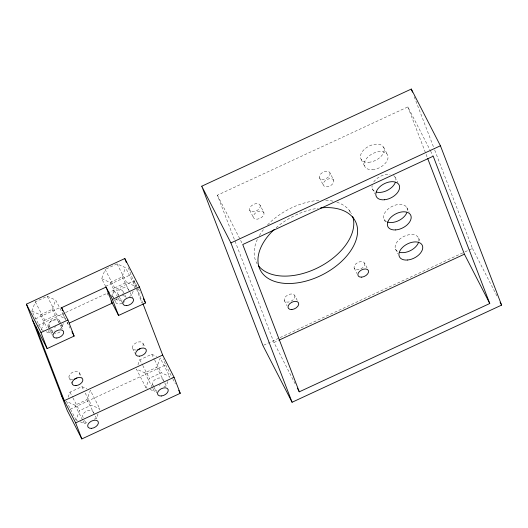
<?xml version="1.0" encoding="UTF-8"?>
<svg xmlns="http://www.w3.org/2000/svg" width="528" height="528" viewBox="0 0 528 528"><rect width="100%" height="100%" fill="white"/><g stroke="black" fill="none" stroke-linecap="round" stroke-linejoin="round"><path stroke-width="0.4" stroke-dasharray="2.64 1.98" d="M43.474 330.535L41.362 329.591L31.858 311.098L35.31 301.811L47.223 296.287L55.684 300.049L65.188 318.542L64.39 320.687M41.362 329.591L44.814 320.305L56.727 314.78L65.188 318.542M31.858 311.098L40.319 314.86L52.232 309.335L55.684 300.049M63.327 323.545L61.736 327.835L60.245 328.522M105.719 286.539L101.699 278.718L105.151 269.432L114.655 287.925L111.203 297.211M68.132 397.162L69.993 392.165L81.906 386.641L86.816 388.826M101.699 278.718L110.161 282.48L122.074 276.956L125.525 267.67L117.064 263.908L105.897 269.082M77.458 420.572L76.045 419.945L79.497 410.659L91.41 405.134L99.871 408.896L99.343 410.329M76.045 419.945L66.541 401.452L75.002 405.214L86.915 399.689L90.367 390.403L99.871 408.896M133.168 291.166L131.578 295.449L129.347 296.485M134.231 288.308L135.029 286.163L125.525 267.67M98.017 413.899L96.419 418.183L94.189 419.219M137.973 364.782L139.834 359.779L151.747 354.262L156.658 356.44M147.299 388.192L145.886 387.565L149.338 378.279L161.251 372.755L169.712 376.517L169.184 377.942M145.886 387.565L136.382 369.072L144.844 372.834L156.757 367.31L160.208 358.024L169.712 376.517M167.858 381.52L166.261 385.803L164.03 386.839M295.185 383.843L273.94 342.5L217.397 195.208L407.873 106.9L430.241 150.414M35.548 318.846L60.898 307.091M105.633 286.354L130.984 274.6M114.655 287.925L126.568 282.401L135.029 286.163M37.924 325.38L64.944 312.853M65.683 312.51L134.152 280.764L137.828 287.925M46.299 331.789L49.823 333.353L55.037 330.937M115.434 299.092L119.665 300.973L123.387 299.251M70.231 409.2L165.667 364.954L163.317 358.829M80.276 421.826L84.506 423.707L87.483 422.327M150.117 389.446L154.348 391.327L158.07 389.598M263.677 345.193L279.391 337.907M280.137 337.564L464.218 252.212M464.97 251.869L472.454 248.398L434.63 149.873M273.94 342.5L278.421 340.421M430.61 151.14L433.217 156.215M472.454 248.398L497.119 296.386M383.585 147.147L387.387 154.546M395.03 177.071L397.795 182.45M406.745 207.445L409.167 212.15M418.579 238.115L420.651 242.154M361.099 159.324L364.901 166.723M372.319 188.727L374.86 193.67M384.193 219.496L386.265 223.529M395.485 249.058L397.901 253.763M349.325 210.362L351.047 213.721M329.96 172.887A5.782 3.538 -27.2 0 1 323.209 179.395A5.782 3.538 -27.2 0 1 321.004 173.659A5.782 3.538 -27.2 0 1 329.96 172.887L333.769 180.286A5.782 3.538 -27.2 0 1 327.01 186.793A5.782 3.538 -27.2 0 1 324.806 181.058A5.782 3.538 -27.2 0 1 333.769 180.286M364.65 263.234A5.782 3.538 -27.2 0 1 357.892 269.749A5.782 3.538 -27.2 0 1 355.687 264.013A5.782 3.538 -27.2 0 1 364.65 263.234L367.066 267.947M319.486 177.745L323.288 185.137M354.176 268.092L356.935 273.478M260.119 205.267A5.782 3.538 -27.2 0 1 253.367 211.781A5.782 3.538 -27.2 0 1 251.163 206.039A5.782 3.538 -27.2 0 1 260.119 205.267L263.921 212.665A5.782 3.538 -27.2 0 1 257.169 219.173A5.782 3.538 -27.2 0 1 254.965 213.437A5.782 3.538 -27.2 0 1 263.921 212.665M294.809 295.621A5.782 3.538 -27.2 0 1 288.05 302.128A5.782 3.538 -27.2 0 1 285.846 296.393A5.782 3.538 -27.2 0 1 294.809 295.621L297.224 300.326M249.645 210.124L253.447 217.523M284.328 300.478L287.093 305.857M217.397 195.208L242.372 243.804M138.197 288.638L140.402 292.934M117.064 263.908L126.568 282.401M122.074 276.956L129.802 292.076M130.119 292.604L132.7 297.713M165.667 364.954L172.392 378.041M172.768 378.767L175.382 383.856M122.998 291.311L126.166 297.475M151.747 354.262L154.308 359.238M154.671 359.951L161.251 372.755M156.757 367.31L164.485 382.43M164.802 382.958L166.663 386.654M117.876 294.116L118.965 296.228M119.328 296.934L122.945 303.983M143.035 343.517L144.797 346.942M110.161 282.48L117.836 297.416M118.199 298.129L119.665 300.973M112.523 296.168L113.929 298.907M114.279 299.594L115.691 302.333M107.164 293.278L108.253 295.39M139.834 359.779L142.395 364.762M142.758 365.475L149.338 378.279M152.566 384.47L153.648 386.582M154.011 387.288L156.908 392.924M132.561 348.374L135.379 353.852M144.844 372.834L152.519 387.77M152.889 388.483L154.348 391.327M62.72 313.883L66.7 321.631M67.063 322.337L70.026 328.099M47.223 296.287L56.727 314.78M59.506 320.747L60.911 323.486M61.261 324.172L62.674 326.911M52.232 309.335L62.132 328.687M79.543 372.953L82.012 377.744M81.906 386.641L83.734 390.199M85.199 393.043L91.41 405.134M49.025 325.604L50.437 328.343M50.787 329.03L52.199 331.769M86.915 399.689L96.815 419.041M35.31 301.811L44.814 320.305M48.035 326.495L49.124 328.614M49.487 329.314L52.378 334.95M40.319 314.86L46.9 327.664M48.358 330.508L49.823 333.353M69.069 377.81L71.887 383.288M69.993 392.165L72.554 397.142M72.917 397.855L79.497 410.659M84.533 420.374L86.341 423.898M75.002 405.214L82.678 420.149M83.048 420.862L84.506 423.707M414.236 96.756L434.333 149.101M407.873 106.9L427.31 157.529M134.152 280.764L136.501 286.895M136.792 287.661L142.672 302.973M128.337 267.716L136.27 288.38M136.567 289.146L141.854 302.933M67.201 322.219L67.789 323.743M136.283 350.024A5.782 3.538 -27.2 0 1 132.779 346.031A5.782 3.538 -27.2 0 1 140.191 341.847A5.782 3.538 -27.2 0 1 142.402 346.566M72.791 379.467A5.782 3.538 -27.2 0 1 69.287 375.467A5.782 3.538 -27.2 0 1 76.699 371.283A5.782 3.538 -27.2 0 1 78.91 376.009M49.533 326.383A5.782 3.538 -27.2 0 1 53.691 319.572A5.782 3.538 -27.2 0 1 59.44 322.727M113.857 297.502A5.782 3.538 -27.2 0 1 116.49 290.426A5.782 3.538 -27.2 0 1 122.932 293.291M124.648 301.561A5.782 3.538 -27.2 0 1 123.512 302.478M122.199 303.217A5.782 3.538 -27.2 0 1 116.2 303.105A5.782 3.538 -27.2 0 1 117.209 298.247M122.443 295.819A5.782 3.538 -27.2 0 1 125.657 296.703M60.238 325.281A5.782 3.538 -27.2 0 1 62.608 328.898M60.02 331.914A5.782 3.538 -27.2 0 1 54.628 333.399M52.701 332.548A5.782 3.538 -27.2 0 1 52.833 328.713M153.074 385.242A5.782 3.538 -27.2 0 1 156.532 378.728A5.782 3.538 -27.2 0 1 163.192 380.549M160.387 384.608A5.782 3.538 -27.2 0 1 159.073 385.354M83.226 417.622A5.782 3.538 -27.2 0 1 86.684 411.107A5.782 3.538 -27.2 0 1 93.35 412.936M118.384 294.888A5.782 3.538 -27.2 0 1 122.542 288.083A5.782 3.538 -27.2 0 1 128.291 291.238M48.543 327.274A5.782 3.538 -27.2 0 1 52.694 320.47A5.782 3.538 -27.2 0 1 58.443 323.624M55.856 326.641A5.782 3.538 -27.2 0 1 54.542 327.38M397.498 251.42A12.791 7.821 -27.2 0 1 404.059 236.333A12.791 7.821 -27.2 0 1 418.836 241.309M386.529 221.641A12.791 7.821 -27.2 0 1 391.598 206.666A12.791 7.821 -27.2 0 1 407.372 210.507M393.538 175.586A12.791 7.821 -27.2 0 1 395.828 180.061M374.279 191.123A12.791 7.821 -27.2 0 1 372.128 185.513M373.725 181.969A12.791 7.821 -27.2 0 1 390.113 174.372M276.111 227.759A53.44 32.677 -27.2 0 1 318.219 208.217M257.275 264.033A53.44 32.677 -27.2 0 1 257.321 239.514M259.4 235.547A53.44 32.677 -27.2 0 1 263.432 229.647M267.564 224.888A53.44 32.677 -27.2 0 1 319.928 200.277M325.723 200.251A53.44 32.677 -27.2 0 1 332.93 201.148M336.857 202.191A53.44 32.677 -27.2 0 1 351.45 213.629M372.451 169.693A12.791 7.821 -27.2 0 0 387.809 155.476A12.791 7.821 -27.2 0 0 368.174 156.73A12.791 7.821 -27.2 0 0 372.451 169.693M368.65 162.294A12.791 7.821 -27.2 0 0 384.008 148.078A12.791 7.821 -27.2 0 0 364.373 149.332A12.791 7.821 -27.2 0 0 368.65 162.294"/><path stroke-width="0.79" d="M201.755 186.206L411.286 89.06L440.431 145.774L501.6 305.111L292.076 402.257L262.924 345.543L201.755 186.206L230.908 242.92L292.076 402.257M142.969 303.745L162.67 355.054L174.075 377.249L180.239 393.314L81.827 438.94L67.254 410.579L26.4 304.168L124.813 258.535L139.385 286.895L145.556 302.96L118.569 315.467L111.144 301.026M62.799 310.741L61.624 307.685L106.069 287.08L112.405 299.409L118.569 315.467M230.908 242.92L440.431 145.774M67.96 320.014L74.125 336.079L47.137 348.586L40.973 332.521L67.96 320.014L61.624 307.685M112.405 299.409L139.385 286.895M69.267 323.057L112.233 303.138L106.069 287.08M162.67 355.054L64.251 400.686L35.732 326.396M81.827 438.94L75.662 422.875L174.075 377.249M279.167 340.078L464.416 254.186L427.607 158.294M299.284 391.822L489.766 303.508L433.217 156.215L242.741 244.53L299.284 391.822L297.422 388.192M500.108 302.207L501.6 305.111M464.416 254.186L489.766 303.508M143.345 298.663L145.556 302.96M178.748 390.403L180.239 393.314M71.887 331.723L74.125 336.079M26.4 304.168L40.973 332.521M32.564 320.232L47.137 348.586M61.083 394.522L75.662 422.875M411.286 89.06L412.467 92.136M124.813 258.535L126.284 262.363M140.382 348.513A5.782 3.538 -27.2 0 1 137.669 349.774M76.89 377.949A5.782 3.538 -27.2 0 1 74.177 379.21M418.519 242.477A12.791 7.821 -27.2 0 1 399.676 252.344M406.771 212.83A12.791 7.821 -27.2 0 1 387.638 222.09M395.347 182.365A12.791 7.821 -27.2 0 1 376.424 192.073M320.608 207.926A53.44 32.677 -27.2 0 1 352.605 247.718A53.44 32.677 -27.2 0 1 277.926 282.355A53.44 32.677 -27.2 0 1 274.276 229.416M352.671 216.506A53.44 32.677 -27.2 0 1 319.625 266.845A53.44 32.677 -27.2 0 1 258.621 265.94M139.451 356.189A5.782 3.538 -27.2 0 0 146.203 349.681A5.782 3.538 -27.2 0 0 137.247 350.453A5.782 3.538 -27.2 0 0 139.451 356.189M75.959 385.631A5.782 3.538 -27.2 0 0 82.711 379.117A5.782 3.538 -27.2 0 0 73.755 379.889A5.782 3.538 -27.2 0 0 75.959 385.631M56.826 338.012A5.782 3.538 -27.2 0 0 63.584 331.505A5.782 3.538 -27.2 0 0 54.622 332.277A5.782 3.538 -27.2 0 0 56.826 338.012M161.35 395.987A5.782 3.538 -27.2 0 0 168.109 389.473A5.782 3.538 -27.2 0 0 159.152 390.251A5.782 3.538 -27.2 0 0 161.35 395.987M91.509 428.366A5.782 3.538 -27.2 0 0 98.267 421.859A5.782 3.538 -27.2 0 0 89.311 422.631A5.782 3.538 -27.2 0 0 91.509 428.366M126.667 305.633A5.782 3.538 -27.2 0 0 133.426 299.125A5.782 3.538 -27.2 0 0 124.463 299.897A5.782 3.538 -27.2 0 0 126.667 305.633M291.852 309.527A5.782 3.538 -27.2 0 0 298.61 303.019A5.782 3.538 -27.2 0 0 289.648 303.791A5.782 3.538 -27.2 0 0 291.852 309.527M361.693 277.147A5.782 3.538 -27.2 0 0 368.452 270.633A5.782 3.538 -27.2 0 0 359.495 271.412A5.782 3.538 -27.2 0 0 361.693 277.147M407.629 260.007A12.791 7.821 -27.2 0 0 422.38 245.513A12.791 7.821 -27.2 0 0 402.488 247.434A12.791 7.821 -27.2 0 0 407.629 260.007M395.472 229.931A12.791 7.821 -27.2 0 0 410.956 215.78A12.791 7.821 -27.2 0 0 391.38 216.889A12.791 7.821 -27.2 0 0 395.472 229.931M384.351 199.782A12.791 7.821 -27.2 0 0 399.293 185.381A12.791 7.821 -27.2 0 0 379.48 187.09A12.791 7.821 -27.2 0 0 384.351 199.782"/></g></svg>
